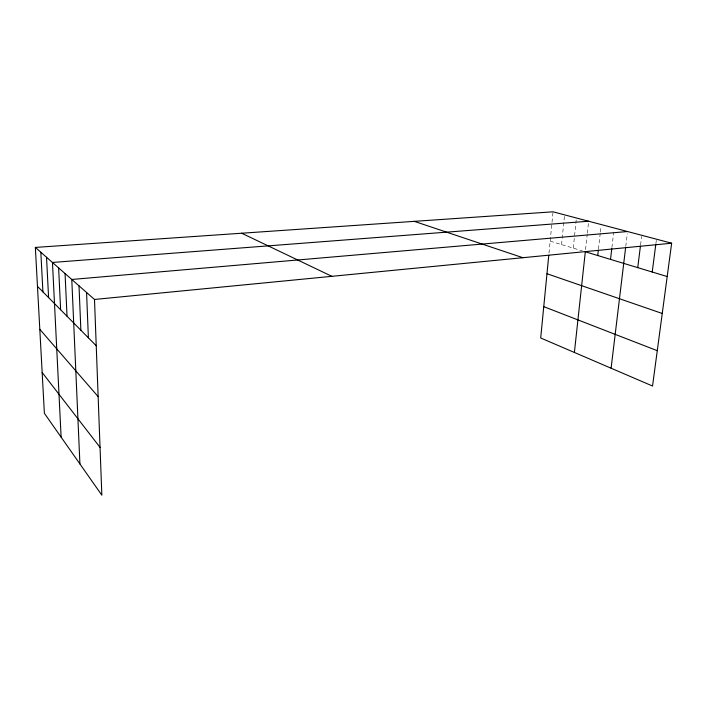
<?xml version="1.0" encoding="UTF-8"?>
<svg xmlns="http://www.w3.org/2000/svg" width="707" height="707" viewBox="0 0 707 707"><rect width="100%" height="100%" fill="white"/><g stroke="black" fill="none" stroke-linecap="round" stroke-linejoin="round"><path stroke-width="0.53" stroke-dasharray="3.54 2.65" d="M548.994 253.141L553.033 211.808M561.544 244.578L564.557 214.857M573.262 248.122L576.417 217.995M585.555 249.589L587.217 234.317M587.331 233.23L588.516 222.325M598.458 249.12L600.261 233.107M600.376 232.037L600.977 226.7M611.917 247.485L613.685 232.329M625.766 246.398L627.303 233.663M640.569 245.002L641.638 236.377M655.902 243.57L656.326 240.283M550.161 241.131L582.303 250.861"/><path stroke-width="1.06" d="M548.773 255.324L540.696 337.99L652.543 386.022L671.65 243.208L553.033 211.808L35.35 247.423L44.382 413.312L101.843 495.192L94.499 299.459L35.35 247.423M574.393 352.457L585.316 251.772L667.187 276.543M597.733 255.527L598.334 250.19M610.53 259.398L611.794 248.572M611.104 368.223L625.642 247.468M637.741 267.635L640.427 246.08M652.225 272.018L655.76 244.657M94.499 299.459L671.65 243.208M627.56 231.534L71.778 279.468L79.918 463.942M588.631 221.229L52.459 262.465L61.12 437.165M414.311 221.353L522.888 257.71M546.979 273.724L662.247 313.475M543.754 306.644L657.271 350.69M241.688 233.222L331.875 276.331M37.471 286.353L96.24 345.758M39.813 329.347L98.149 396.627M42.164 372.501L100.058 447.407M40.829 252.24L42.924 291.867M46.529 257.251L48.597 297.603M58.628 267.9L60.634 309.772M65.062 273.565L67.032 316.232M79.007 285.831L80.872 330.231M86.572 292.486L88.384 337.813"/></g></svg>
